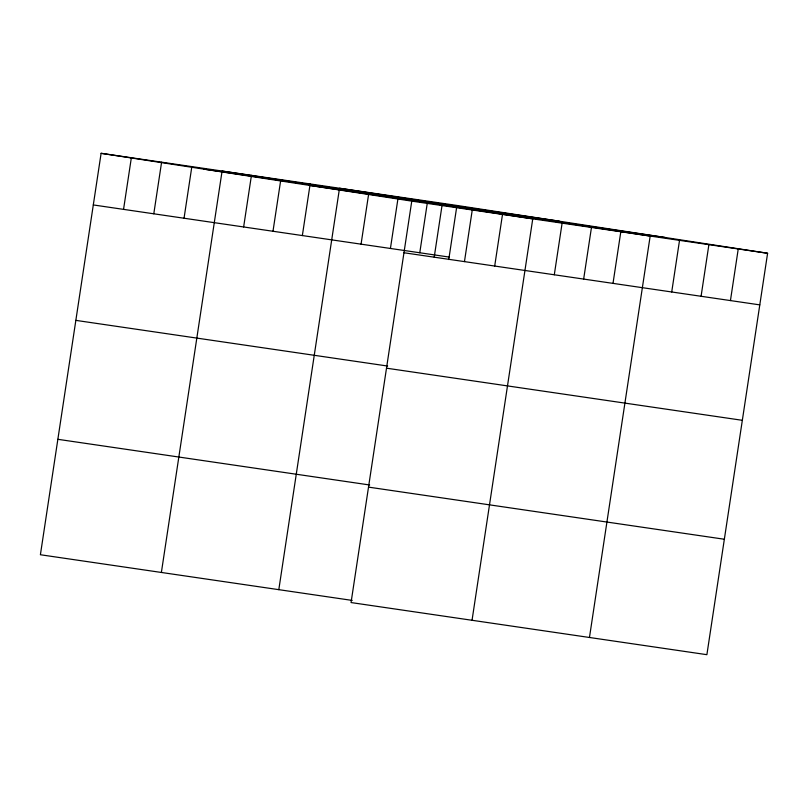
<?xml version="1.0" encoding="UTF-8"?>
<svg xmlns="http://www.w3.org/2000/svg" width="808" height="808" viewBox="0 0 808 808"><rect width="100%" height="100%" fill="white"/><g stroke="black" fill="none" stroke-linecap="round" stroke-linejoin="round"><path stroke-width="1.21" d="M767.6 253.257L411.767 201.131L351.056 602.556L706.889 654.682L767.6 253.257L456.944 205.444L101.111 153.318L40.4 554.742L352.197 600.415M123.553 209.363L131.351 157.752M153.793 213.797L161.6 162.176M184.042 218.231L191.849 166.61M161.378 572.468L222.089 171.043L532.755 218.857L472.044 620.281M243.642 226.957L251.45 175.336M272.993 231.26L280.618 180.871M302.354 235.562L310.161 183.941M278.81 589.668L339.33 189.466M361.065 244.157L368.69 193.768M390.426 248.46L398.233 196.839M419.776 252.763L427.21 203.596M434.209 257.186L442.016 205.565M448.763 259.54L456.752 206.666M464.459 261.61L472.256 209.999M494.698 266.044L502.505 214.423M554.298 274.771L562.105 223.159M583.659 279.073L591.466 227.452M613.009 283.376L620.817 231.755M589.466 637.482L650.177 236.057L339.511 188.244M671.721 291.981L679.528 240.36M701.081 296.273L708.889 244.662M730.442 300.576L738.239 248.955M203.626 169.094L559.459 221.22M309.252 185.355L665.085 237.481M93.304 204.939L449.137 257.065M403.96 252.752L759.793 304.879M75.841 320.372L387.638 366.044M386.507 368.185L742.34 420.311M57.863 439.31L369.65 484.982M368.519 487.123L724.352 539.249M101.111 153.318L411.767 201.131"/></g></svg>
